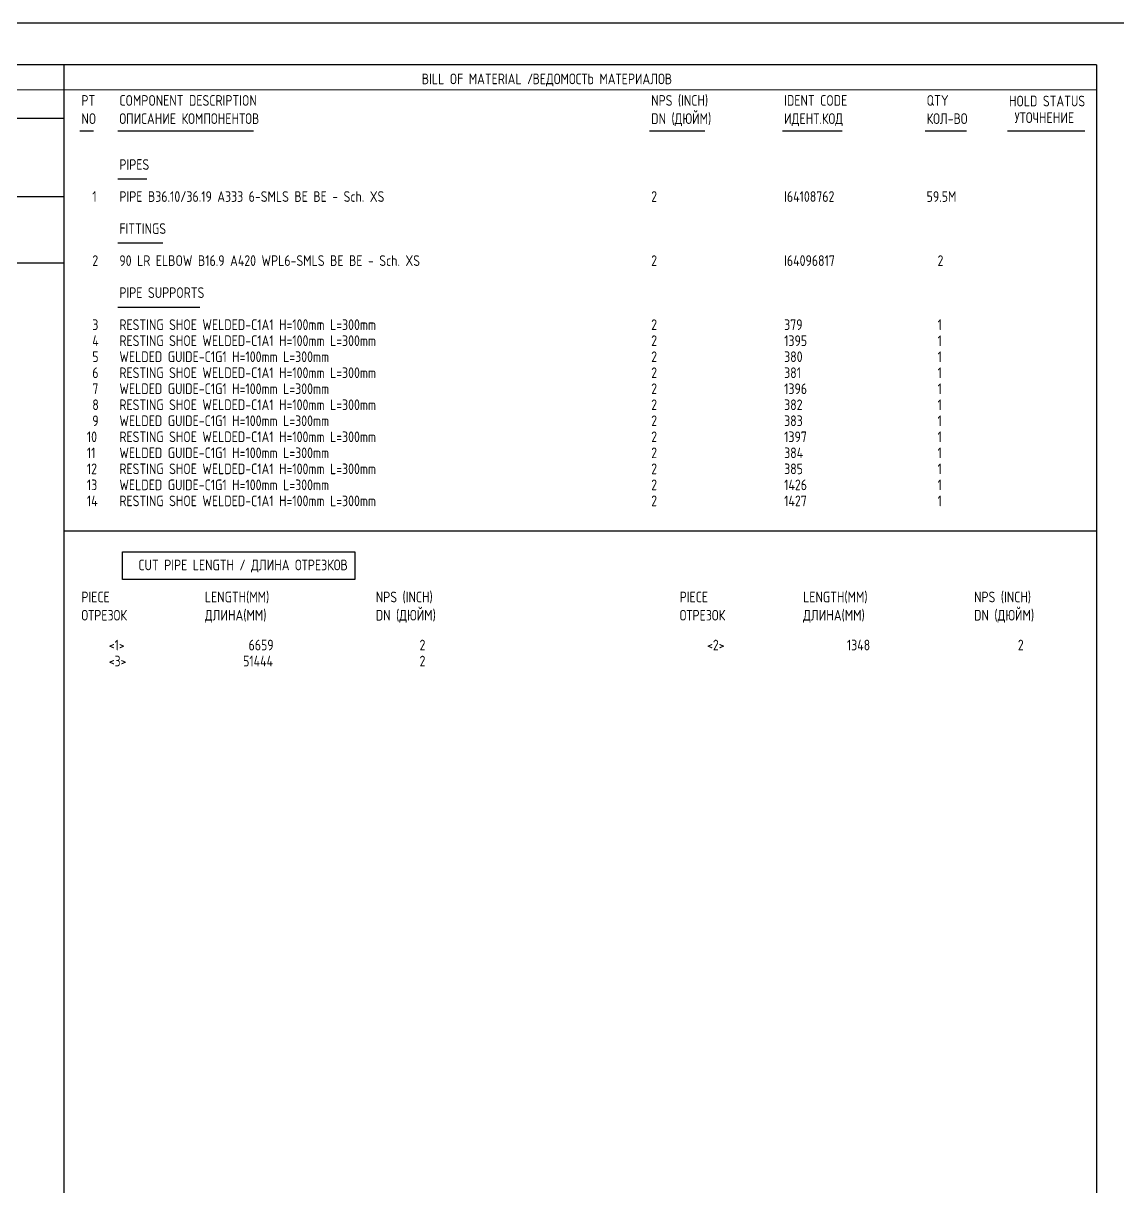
# Model space of a CAD drawing. Extents: x -1005 to 594, y -998 to 420.
# Drawn here: x 395.4 to 594, y 210 to 420 of the extents above; entities that cross this region are included whole.
import ezdxf

# ---------------------------------------------------------------- set-up
doc = ezdxf.new("R2010")
doc.units = 0
doc.styles.add('TTFN17', font='GOST type A')

msp = doc.modelspace()

# ---------------------------------------------------------------- linework, layer by layer
at = {"layer": 'GT_1', "flags": 128}
for points in [[(594, 420), (0, 420)], [(589.1, 412.5), (25.4, 412.5)], [(402.7, 412.5), (402.7, 7.5)], [(589.1, 412.5), (589.1, 7.5)], [(589.1, 408), (162.7, 407.9)], [(190.3, 402.9), (402.7, 402.9)], [(408.046, 400.531), (405.557, 400.531)], [(436.894, 400.531), (412.414, 400.531)], [(518.373, 400.531), (508.414, 400.531)], [(543.202, 400.531), (532.414, 400.531)], [(565.597, 400.531), (558.129, 400.531)], [(587, 400.5), (573, 400.5)], [(417.669, 391.854), (412.414, 391.854)], [(402.7, 388.7), (226.9, 388.7)], [(420.573, 380.289), (412.414, 380.289)], [(402.7, 376.7), (25.4, 376.7)], [(427.211, 368.724), (412.414, 368.724)], [(402.7, 328.408), (589, 328.408)], [(413.271, 324.622), (455.204, 324.622), (455.204, 319.575), (413.271, 319.575), (413.271, 324.622)]]:
    msp.add_lwpolyline(points, dxfattribs=at)

# ---------------------------------------------------------------- texts
at = {"layer": 'GT_1', "style": 'TTFN17'}
for s, p in [('BILL OF MATERIAL /', (467.289, 409)), ('ВЕДОМОСТЬ МАТЕРИАЛОВ', (487.289, 409)), ('PT', (405.846, 405.109)), ('COMPONENT DESCRIPTION', (412.703, 405.109)), ('NPS (INCH)', (508.703, 405.109)), ('IDENT CODE', (532.703, 405.109)), ('QTY', (558.417, 405.109)), ('HOLD STATUS', (573.289, 405)), ('NO', (405.846, 401.822)), ('ОПИСАНИЕ КОМПОНЕНТОВ', (412.703, 401.822)), ('DN (ДЮЙМ)', (508.703, 401.822)), ('ИДЕНТ.КОД', (532.703, 401.822)), ('КОЛ-ВО', (558.417, 401.822)), ('УТОЧНЕНИЕ', (574.289, 402)), ('PIPES', (412.703, 393.544)), ('  1', (405.846, 387.762)), ('PIPE B36.10/36.19 A333 6-SMLS BE BE - Sch. XS', (412.703, 387.762)), ('2', (508.703, 387.762)), ('I64108762', (532.703, 387.762)), ('59.5M', (558.417, 387.762)), ('FITTINGS', (412.703, 381.98)), ('  2', (405.846, 376.197)), ('90 LR ELBOW B16.9 A420 WPL6-SMLS BE BE - Sch. XS', (412.703, 376.197)), ('2', (508.703, 376.197)), ('I64096817', (532.703, 376.197)), ('  2', (558.417, 376.197)), ('PIPE SUPPORTS', (412.703, 370.415)), ('  3', (405.846, 364.633)), ('RESTING SHOE WELDED-C1A1 H=100mm L=300mm', (412.703, 364.633)), ('2', (508.703, 364.633)), ('379', (532.703, 364.633)), ('  1', (558.417, 364.633)), ('  4', (405.846, 361.741)), ('RESTING SHOE WELDED-C1A1 H=100mm L=300mm', (412.703, 361.741)), ('2', (508.703, 361.741)), ('1395', (532.703, 361.741)), ('  1', (558.417, 361.741)), ('  5', (405.846, 358.85)), ('WELDED GUIDE-C1G1 H=100mm L=300mm', (412.703, 358.85)), ('2', (508.703, 358.85)), ('380', (532.703, 358.85)), ('  1', (558.417, 358.85)), ('  6', (405.846, 355.959)), ('RESTING SHOE WELDED-C1A1 H=100mm L=300mm', (412.703, 355.959)), ('2', (508.703, 355.959)), ('381', (532.703, 355.959)), ('  1', (558.417, 355.959)), ('  7', (405.846, 353.068)), ('WELDED GUIDE-C1G1 H=100mm L=300mm', (412.703, 353.068)), ('2', (508.703, 353.068)), ('1396', (532.703, 353.068)), ('  1', (558.417, 353.068)), ('  8', (405.846, 350.177)), ('RESTING SHOE WELDED-C1A1 H=100mm L=300mm', (412.703, 350.177)), ('2', (508.703, 350.177)), ('382', (532.703, 350.177)), ('  1', (558.417, 350.177)), ('  9', (405.846, 347.286)), ('WELDED GUIDE-C1G1 H=100mm L=300mm', (412.703, 347.286)), ('2', (508.703, 347.286)), ('383', (532.703, 347.286)), ('  1', (558.417, 347.286)), (' 10', (405.846, 344.395)), ('RESTING SHOE WELDED-C1A1 H=100mm L=300mm', (412.703, 344.395)), ('2', (508.703, 344.395)), ('1397', (532.703, 344.395)), ('  1', (558.417, 344.395)), (' 11', (405.846, 341.503)), ('WELDED GUIDE-C1G1 H=100mm L=300mm', (412.703, 341.503)), ('2', (508.703, 341.503)), ('384', (532.703, 341.503)), ('  1', (558.417, 341.503)), (' 12', (405.846, 338.612)), ('RESTING SHOE WELDED-C1A1 H=100mm L=300mm', (412.703, 338.612)), ('2', (508.703, 338.612)), ('385', (532.703, 338.612)), ('  1', (558.417, 338.612)), (' 13', (405.846, 335.721)), ('WELDED GUIDE-C1G1 H=100mm L=300mm', (412.703, 335.721)), ('2', (508.703, 335.721)), ('1426', (532.703, 335.721)), ('  1', (558.417, 335.721)), (' 14', (405.846, 332.83)), ('RESTING SHOE WELDED-C1A1 H=100mm L=300mm', (412.703, 332.83)), ('2', (508.703, 332.83)), ('1427', (532.703, 332.83)), ('  1', (558.417, 332.83)), ('CUT PIPE LENGTH / ДЛИНА ОТРЕЗКОВ', (416.132, 321.265)), ('PIECE', (405.846, 315.483)), ('LENGTH(MM)', (428.132, 315.483)), ('NPS (INCH)', (458.989, 315.483)), ('PIECE', (513.846, 315.483)), ('LENGTH(MM)', (536.132, 315.483)), ('NPS (INCH)', (566.989, 315.483)), ('ОТРЕЗОК', (405.846, 312.196)), ('ДЛИНА(MM)', (428.132, 312.196)), ('DN (ДЮЙМ)', (458.989, 312.196)), ('ОТРЕЗОК', (513.846, 312.196)), ('ДЛИНА(MM)', (536.132, 312.196)), ('DN (ДЮЙМ)', (566.989, 312.196)), ('     <1>', (405.846, 306.81)), ('        6659', (428.132, 306.81)), ('        2', (458.989, 306.81)), ('     <2>', (513.846, 306.81)), ('        1348', (536.132, 306.81)), ('        2', (566.989, 306.81)), ('     <3>', (405.846, 303.918)), ('       51444', (428.132, 303.918)), ('        2', (458.989, 303.918))]:
    msp.add_text(s, height=1.925, dxfattribs=at).set_placement(p)

doc.saveas('drawing.dxf')
